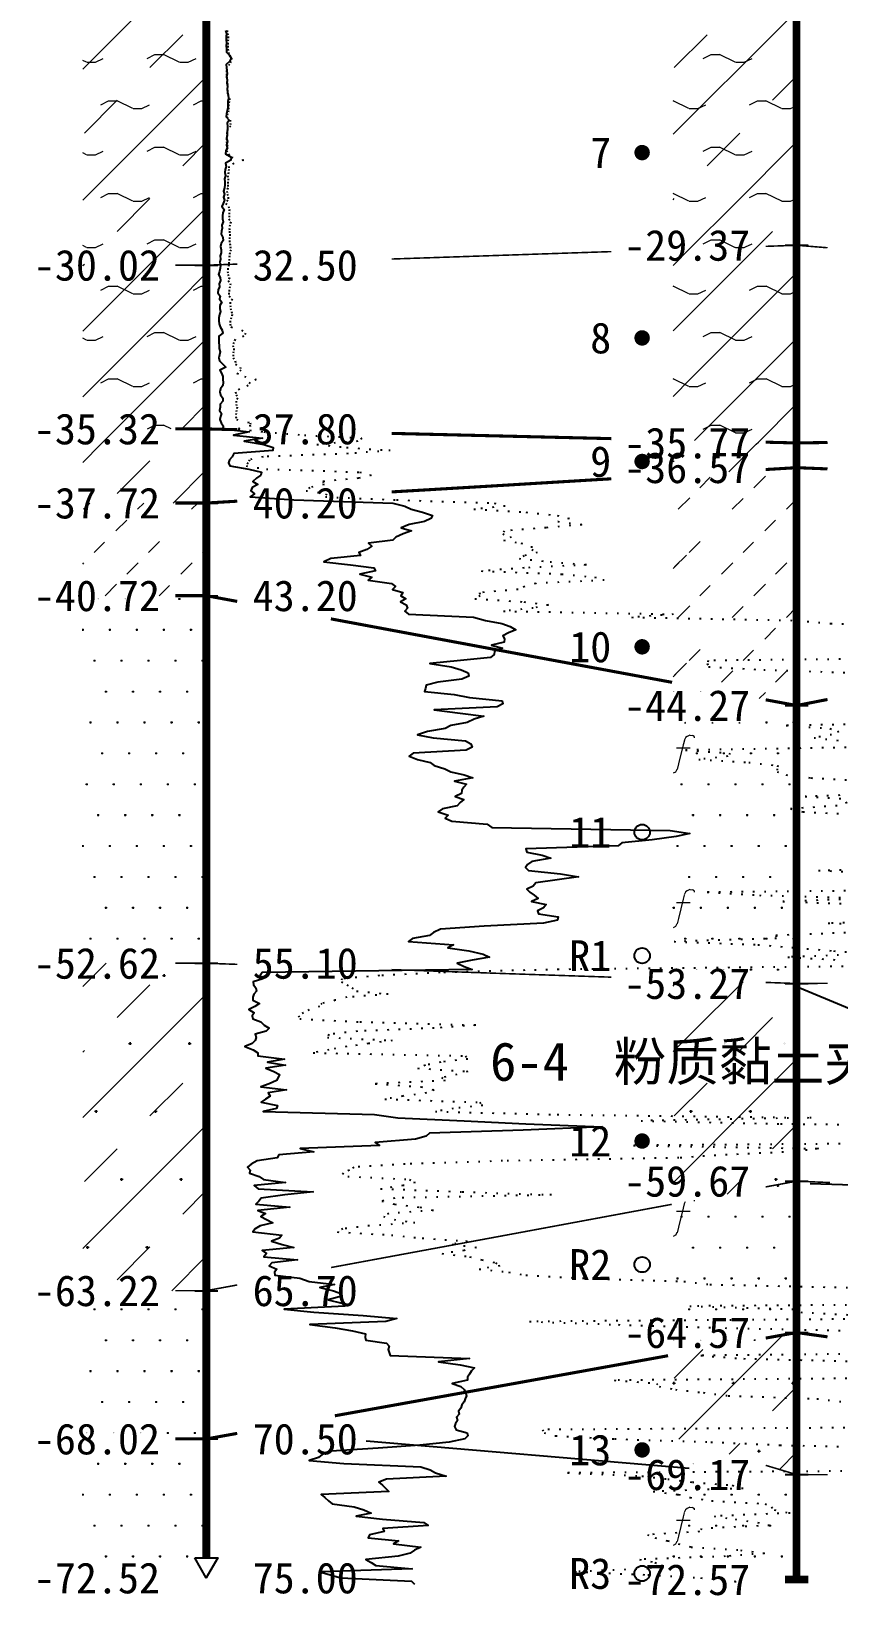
# Model space of a CAD drawing. Extents: x -37 to 3540, y -1485 to 297.
# Drawn here: x 659.1 to 711.3, y -232 to -130.3 of the extents above; entities that cross this region are included whole.
import ezdxf
from ezdxf.enums import TextEntityAlignment as Align

# ---------------------------------------------------------------- set-up
doc = ezdxf.new("R2010")
doc.units = 0
doc.linetypes.add('DOT', pattern=[6.35, 0, -6.35])
doc.layers.get('0').update_dxf_attribs({"linetype": 'CONTINUOUS'})
for name, color, linetype in [('CURVE', 200, 'CONTINUOUS'), ('HOLE', 41, 'CONTINUOUS'), ('SAMPLE', 1, 'CONTINUOUS'), ('STRATUM', 241, 'CONTINUOUS')]:
    doc.layers.add(name, color=color, linetype=linetype)
doc.layers.add('HATCH', color=7, linetype='CONTINUOUS', lineweight=13)
doc.styles.add('ST', font='')
doc.styles.get('ST').set_extended_font_data('SimSun')
pattern_1 = [(45, (761.2035, -297), (-4.24264, 4.24264), [10, 0]), (45, (762.2645, -300.182), (-2.12132, 6.36396), [3, -3]), (26.565, (762.2776, -297.2536), (5.999823, 5.999812), [0.567, -12.849]), (0, (761.7106, -297.2536), (0, 6), [0.567, -5.433]), (26.565, (759.6222, -297), (5.999823, 5.999812), [0.567, -12.849]), (0, (760.1293, -296.7464), (0, 6), [0.567, -5.433]), (153.435, (761.7106, -297.2536), (-5.999818, -5e-06), [1.134, -12.2826]), (26.565, (765.2776, -294.2536), (5.999823, 5.999812), [0.567, -12.849]), (0, (764.7106, -294.2536), (0, 6), [0.567, -5.433]), (26.565, (762.6222, -294), (5.999823, 5.999812), [0.567, -12.849]), (0, (763.1293, -293.7464), (0, 6), [0.567, -5.433]), (153.435, (764.7106, -294.2536), (-5.999818, -5e-06), [1.134, -12.2826])]
pattern_2 = [(45, (761.2035, -297), (-2.12132, 2.12132), [10, 0]), (26.565, (762.2776, -297.2536), (5.999823, 5.999812), [0.567, -12.849]), (0, (761.7106, -297.2536), (0, 6), [0.567, -5.433]), (26.565, (759.6222, -297), (5.999823, 5.999812), [0.567, -12.849]), (0, (760.1293, -296.7464), (0, 6), [0.567, -5.433]), (153.435, (761.7106, -297.2536), (-5.999818, -5e-06), [1.134, -12.2826]), (26.565, (765.2776, -294.2536), (5.999823, 5.999812), [0.567, -12.849]), (0, (764.7106, -294.2536), (0, 6), [0.567, -5.433]), (26.565, (762.6222, -294), (5.999823, 5.999812), [0.567, -12.849]), (0, (763.1293, -293.7464), (0, 6), [0.567, -5.433]), (153.435, (764.7106, -294.2536), (-5.999818, -5e-06), [1.134, -12.2826])]
pattern_3 = [(45, (761.2035, -297), (-4.24264, 4.24264), [10, 0]), (45, (762.2645, -300.182), (-2.12132, 6.36396), [3, -3])]
pattern_4 = [(45, (761.2035, -297), (-6e-07, 6.99998), [0.9473, -8.9522]), (45, (762.6035, -295.6), (-6e-07, 6.99998), [0.9869, -8.9126]), (45, (764.0035, -294.2), (-6e-07, 6.99998), [1.06018, -8.8393]), (45, (765.4035, -292.8), (-6e-07, 6.99998), [0.94918, -8.95032]), (45, (766.8035, -291.4), (-6e-07, 6.99998), [1.0365, -8.863]), (45, (764.7035, -297), (-6e-07, 6.99998), [1.01335, -8.88615]), (45, (766.1035, -295.6), (-6e-07, 6.99998), [1.07896, -12.12037]), (45, (767.5035, -294.2), (-6e-07, 6.99998), [0.99882, -8.90067]), (45, (761.9035, -292.8), (-4e-07, 6.99998), [1.05533, -8.84416]), (45, (763.3035, -291.4), (-4e-07, 6.99998), [1.0365, -8.863])]
pattern_5 = [(82.875, (760.3688, -298.206), (0.000369, 10.000176), [0.0893, -80.5337]), (143.13, (760.4699, -298.2818), (-29.999964, 20.000054), [0.12627, -49.87373]), (172.875, (760.647, -298.304), (-70.000246, 9.99966), [0.17857, -80.44443]), (206.565, (760.8255, -298.2147), (-9.9997, -9.99969), [0.19954, -22.16046]), (243.435, (760.9148, -298.0363), (9e-06, -9.9997), [0.19954, -22.16146]), (255.964, (761.004, -297.679), (-0.0002, -9.9995), [0.36813, -40.86287]), (255.964, (761.314, -296.439), (-0.0002, -9.9995), [1.2784, -39.9526]), (255.964, (761.3826, -296.165), (-0.0002, -9.9995), [0.28235, -40.94865]), (216.87, (761.5728, -295.9108), (-9.999982, -10.000018), [0.12627, -49.87373]), (243.435, (761.472, -295.9865), (9e-06, -9.9997), [0.19954, -22.16146]), (206.565, (761.7513, -295.8215), (-9.9997, -9.99969), [0.19954, -22.16046]), (172.875, (761.9285, -295.8437), (-70.000246, 9.99966), [0.17857, -80.44443]), (143.13, (762.0295, -295.9194), (-29.999964, 20.000054), [0.12627, -49.87373]), (82.875, (762.0184, -296.008), (0.000369, 10.000176), [0.0893, -80.5337]), (0, (760.874, -296.66), (0, 10), [0.89286, -9.10714]), (0, (761.2285, -297), (1, 2), [0, -1.75]), (0, (761.2035, -296.975), (1, 2), [0, -1.75]), (0, (761.2035, -297), (1, 2), [0, -1.75]), (0, (761.1785, -297), (1, 2), [0, -1.75]), (0, (761.2035, -297.025), (1, 2), [0, -1.75])]
pattern_6 = [(82.875, (759.3673, -299.6533), (0.00081, 22.00039), [0.1964, -177.1742]), (143.13, (759.5896, -299.82), (-65.99992, 44.00012), [0.2778, -109.7222]), (172.875, (759.9794, -299.8687), (-154.00054, 21.999253), [0.3929, -176.9777]), (206.565, (760.372, -299.672), (-21.99935, -21.9993), [0.439, -48.753]), (243.435, (760.568, -299.28), (2e-05, -21.9993), [0.439, -48.7552]), (255.964, (760.765, -298.494), (-0.00044, -21.9989), [0.8099, -89.8983]), (255.964, (761.447, -295.7656), (-0.00044, -21.9989), [2.8124, -87.8958]), (255.964, (761.5975, -295.163), (-0.00044, -21.9989), [0.6212, -90.087]), (216.87, (762.016, -294.6037), (-21.99996, -22.00004), [0.2778, -109.7222]), (243.435, (761.794, -294.77), (2e-05, -21.9993), [0.439, -48.7552]), (206.565, (762.409, -294.407), (-21.99935, -21.9993), [0.439, -48.753]), (172.875, (762.7985, -294.456), (-154.00054, 21.999253), [0.3929, -176.9777]), (143.13, (763.0207, -294.6228), (-65.99992, 44.00012), [0.2778, -109.7222]), (82.875, (762.9964, -294.8177), (0.00081, 22.00039), [0.1964, -177.1742]), (0, (760.478, -296.252), (0, 22), [1.9643, -20.0357]), (0, (761.2585, -297), (2.2, 4.4), [0, -3.85]), (0, (761.2035, -296.945), (2.2, 4.4), [0, -3.85]), (0, (761.2035, -297), (2.2, 4.4), [0, -3.85]), (0, (761.1485, -297), (2.2, 4.4), [0, -3.85]), (0, (761.2035, -297.055), (2.2, 4.4), [0, -3.85])]

# ---------------------------------------------------------------- blocks, each defined once
blk = doc.blocks.new('SampleSoilUndisturbed')
at = {"const_width": 0.5}
blk.add_lwpolyline([(-0.25, 0, 1), (0.25, 0, 1)], format="xyb", close=True, dxfattribs=at)
blk = doc.blocks.new('SampleSoilDisturbed')
blk.add_circle((0, 0), 0.5)

msp = doc.modelspace()

# ---------------------------------------------------------------- hatches: boundary and pattern name
at = {"layer": 'HATCH'}
h = msp.add_hatch(dxfattribs=at)
h.set_pattern_fill('YNFNT', color=251, style=0)
h.set_pattern_definition(pattern_1)
h.paths.add_polyline_path([(708.67, -119.9), (700.67, -121.3), (700.67, -144.37), (708.67, -144.1)])
h.paths.add_polyline_path([(696.6, -145.59), (706.16, -145.59), (706.16, -142.66), (696.6, -142.66)], flags=9)
h.paths.add_polyline_path([(696.6, -121.39), (706.16, -121.39), (706.16, -118.47), (696.6, -118.47)], flags=9)
h = msp.add_hatch(dxfattribs=at)
h.set_pattern_fill('YNFNT', color=251, style=0)
h.set_pattern_definition(pattern_1)
h.paths.add_polyline_path([(670.46, -126.59), (662.46, -126.59), (662.46, -145.39), (670.46, -145.39)])
h.paths.add_polyline_path([(658.39, -146.88), (667.95, -146.88), (667.95, -143.95), (658.39, -143.95)], flags=9)
h.paths.add_polyline_path([(658.39, -128.08), (667.95, -128.08), (667.95, -125.15), (658.39, -125.15)], flags=9)
h = msp.add_hatch(dxfattribs=at)
h.set_pattern_fill('YNNT', color=251, style=0)
h.set_pattern_definition(pattern_2)
h.paths.add_polyline_path([(708.67, -144.1), (700.67, -144.37), (700.67, -156.71), (708.67, -156.9)])
h.paths.add_polyline_path([(696.6, -158.39), (706.16, -158.39), (706.16, -155.46), (696.6, -155.46)], flags=9)
h.paths.add_polyline_path([(696.6, -145.59), (706.16, -145.59), (706.16, -142.66), (696.6, -142.66)], flags=9)
h = msp.add_hatch(dxfattribs=at)
h.set_pattern_fill('YNNT', color=251, style=0)
h.set_pattern_definition(pattern_2)
h.paths.add_polyline_path([(670.46, -145.39), (662.46, -145.39), (662.46, -155.99), (670.46, -155.99)])
h.paths.add_polyline_path([(658.39, -157.48), (667.95, -157.48), (667.95, -154.55), (658.39, -154.55)], flags=9)
h.paths.add_polyline_path([(658.39, -146.88), (667.95, -146.88), (667.95, -143.95), (658.39, -143.95)], flags=9)
h = msp.add_hatch(dxfattribs=at)
h.set_pattern_fill('FZNT', color=32, style=0)
h.set_pattern_definition(pattern_3)
h.paths.add_polyline_path([(670.46, -155.99), (662.46, -155.99), (662.46, -160.79), (670.46, -160.79)])
h.paths.add_polyline_path([(658.39, -162.28), (667.95, -162.28), (667.95, -159.35), (658.39, -159.35)], flags=9)
h.paths.add_polyline_path([(658.39, -157.48), (667.95, -157.48), (667.95, -154.55), (658.39, -154.55)], flags=9)
h = msp.add_hatch(dxfattribs=at)
h.set_pattern_fill('FZNT', color=32, style=0)
h.set_pattern_definition(pattern_3)
h.paths.add_polyline_path([(708.67, -156.9), (700.67, -156.71), (700.67, -158.98), (708.67, -158.5)])
h.paths.add_polyline_path([(696.6, -159.99), (706.16, -159.99), (706.16, -157.06), (696.6, -157.06)], flags=9)
h.paths.add_polyline_path([(696.6, -158.39), (706.16, -158.39), (706.16, -155.46), (696.6, -155.46)], flags=9)
h = msp.add_hatch(dxfattribs=at)
h.set_pattern_fill('NZFT', color=52, style=0)
h.set_pattern_definition(pattern_4)
h.paths.add_polyline_path([(708.67, -158.5), (700.67, -158.98), (700.67, -172.41), (708.67, -173.9)])
h.paths.add_polyline_path([(696.61, -175.39), (706.15, -175.39), (706.15, -172.49), (696.61, -172.49)], flags=9)
h.paths.add_polyline_path([(696.6, -159.99), (706.16, -159.99), (706.16, -157.06), (696.6, -157.06)], flags=9)
h = msp.add_hatch(dxfattribs=at)
h.set_pattern_fill('NZFT', color=52, style=0)
h.set_pattern_definition(pattern_4)
h.paths.add_polyline_path([(670.46, -160.79), (662.46, -160.79), (662.46, -166.79), (670.46, -166.79)])
h.paths.add_polyline_path([(658.39, -168.28), (667.95, -168.28), (667.95, -165.35), (658.39, -165.35)], flags=9)
h.paths.add_polyline_path([(658.39, -162.28), (667.95, -162.28), (667.95, -159.35), (658.39, -159.35)], flags=9)
h = msp.add_hatch(dxfattribs=at)
h.set_pattern_fill('FS', color=142, style=0)
h.set_pattern_definition(pattern_5)
h.paths.add_polyline_path([(670.46, -166.79), (662.46, -166.79), (662.46, -190.59), (670.46, -190.59)])
h.paths.add_polyline_path([(658.39, -192.08), (667.95, -192.08), (667.95, -189.15), (658.39, -189.15)], flags=9)
h.paths.add_polyline_path([(658.39, -168.28), (667.95, -168.28), (667.95, -165.35), (658.39, -165.35)], flags=9)
h = msp.add_hatch(dxfattribs=at)
h.set_pattern_fill('FS', color=142, style=0)
h.set_pattern_definition(pattern_5)
h.paths.add_polyline_path([(708.67, -173.9), (700.67, -172.41), (700.67, -191.63), (708.67, -191.9)])
h.paths.add_polyline_path([(696.6, -193.39), (706.16, -193.39), (706.16, -190.46), (696.6, -190.46)], flags=9)
h.paths.add_polyline_path([(696.61, -175.39), (706.15, -175.39), (706.15, -172.49), (696.61, -172.49)], flags=9)
h = msp.add_hatch(dxfattribs=at)
h.set_pattern_fill('FZNT', color=32, style=0)
h.set_pattern_definition(pattern_3)
h.paths.add_polyline_path([(670.46, -190.59), (662.46, -190.59), (662.46, -211.79), (670.46, -211.79)])
h.paths.add_polyline_path([(658.39, -213.28), (667.95, -213.28), (667.95, -210.35), (658.39, -210.35)], flags=9)
h.paths.add_polyline_path([(658.39, -192.08), (667.95, -192.08), (667.95, -189.15), (658.39, -189.15)], flags=9)
h = msp.add_hatch(dxfattribs=at)
h.set_pattern_fill('FS', color=32, scale=2.2, style=0)
h.set_pattern_definition(pattern_6)
h.paths.add_polyline_path([(670.46, -190.59), (662.46, -190.59), (662.46, -211.79), (670.46, -211.79)])
h.paths.add_polyline_path([(658.39, -213.28), (667.95, -213.28), (667.95, -210.35), (658.39, -210.35)], flags=9)
h.paths.add_polyline_path([(658.39, -192.08), (667.95, -192.08), (667.95, -189.15), (658.39, -189.15)], flags=9)
h = msp.add_hatch(dxfattribs=at)
h.set_pattern_fill('FZNT', color=32, style=0)
h.set_pattern_definition(pattern_3)
h.paths.add_polyline_path([(708.67, -191.9), (700.67, -191.63), (700.67, -206.19), (708.67, -204.7)])
h.paths.add_polyline_path([(696.6, -206.19), (706.16, -206.19), (706.16, -203.26), (696.6, -203.26)], flags=9)
h.paths.add_polyline_path([(696.6, -193.39), (706.16, -193.39), (706.16, -190.46), (696.6, -190.46)], flags=9)
h = msp.add_hatch(dxfattribs=at)
h.set_pattern_fill('FS', color=32, scale=2.2, style=0)
h.set_pattern_definition(pattern_6)
h.paths.add_polyline_path([(708.67, -191.9), (700.67, -191.63), (700.67, -206.19), (708.67, -204.7)])
h.paths.add_polyline_path([(696.6, -206.19), (706.16, -206.19), (706.16, -203.26), (696.6, -203.26)], flags=9)
h.paths.add_polyline_path([(696.6, -193.39), (706.16, -193.39), (706.16, -190.46), (696.6, -190.46)], flags=9)
h = msp.add_hatch(dxfattribs=at)
h.set_pattern_fill('FS', color=142, style=0)
h.set_pattern_definition(pattern_5)
h.paths.add_polyline_path([(708.67, -204.7), (700.67, -206.19), (700.67, -215.94), (708.67, -214.5)])
h.paths.add_polyline_path([(696.6, -215.99), (706.16, -215.99), (706.16, -213.06), (696.6, -213.06)], flags=9)
h.paths.add_polyline_path([(696.6, -206.19), (706.16, -206.19), (706.16, -203.26), (696.6, -203.26)], flags=9)
h = msp.add_hatch(dxfattribs=at)
h.set_pattern_fill('FS', color=142, style=0)
h.set_pattern_definition(pattern_5)
h.paths.add_polyline_path([(670.46, -211.79), (662.46, -211.79), (662.46, -221.39), (670.46, -221.39)])
h.paths.add_polyline_path([(658.39, -222.88), (667.95, -222.88), (667.95, -219.95), (658.39, -219.95)], flags=9)
h.paths.add_polyline_path([(658.39, -213.28), (667.95, -213.28), (667.95, -210.35), (658.39, -210.35)], flags=9)
h = msp.add_hatch(dxfattribs=at)
h.set_pattern_fill('FZNT', color=32, style=0)
h.set_pattern_definition(pattern_3)
h.paths.add_polyline_path([(708.67, -214.5), (700.67, -215.94), (700.67, -221.29), (708.67, -223.7)])
h.paths.add_polyline_path([(696.6, -225.19), (706.16, -225.19), (706.16, -222.26), (696.6, -222.26)], flags=9)
h.paths.add_polyline_path([(696.6, -215.99), (706.16, -215.99), (706.16, -213.06), (696.6, -213.06)], flags=9)
h = msp.add_hatch(dxfattribs=at)
h.set_pattern_fill('FS', color=32, scale=2.2, style=0)
h.set_pattern_definition(pattern_6)
h.paths.add_polyline_path([(708.67, -214.5), (700.67, -215.94), (700.67, -221.29), (708.67, -223.7)])
h.paths.add_polyline_path([(696.6, -225.19), (706.16, -225.19), (706.16, -222.26), (696.6, -222.26)], flags=9)
h.paths.add_polyline_path([(696.6, -215.99), (706.16, -215.99), (706.16, -213.06), (696.6, -213.06)], flags=9)
h = msp.add_hatch(dxfattribs=at)
h.set_pattern_fill('FS', color=142, style=0)
h.set_pattern_definition(pattern_5)
h.paths.add_polyline_path([(670.46, -221.39), (662.46, -221.39), (662.46, -230.39), (670.46, -230.39), (669.71, -229.09), (670.46, -229.09)])
h.paths.add_polyline_path([(658.39, -231.88), (667.94, -231.88), (667.94, -228.98), (658.39, -228.98)], flags=9)
h.paths.add_polyline_path([(658.39, -222.88), (667.95, -222.88), (667.95, -219.95), (658.39, -219.95)], flags=9)
h = msp.add_hatch(dxfattribs=at)
h.set_pattern_fill('FS', color=142, style=0)
h.set_pattern_definition(pattern_5)
h.paths.add_polyline_path([(708.67, -223.7), (700.67, -221.29), (700.67, -230.5), (708.67, -230.5)])
h.paths.add_polyline_path([(696.61, -231.99), (706.15, -231.99), (706.15, -229.09), (696.61, -229.09)], flags=9)
h.paths.add_polyline_path([(696.6, -225.19), (706.16, -225.19), (706.16, -222.26), (696.6, -222.26)], flags=9)

# ---------------------------------------------------------------- linework, layer by layer
at = {"layer": 'CURVE', "color": 30, "linetype": 'Continuous'}
msp.add_lwpolyline([(671.71, -130.19), (671.76, -130.39), (671.74, -130.59), (671.74, -130.79), (671.76, -130.99), (671.74, -131.19), (671.77, -131.39), (671.77, -131.59), (671.95, -131.79), (672.06, -131.99), (671.95, -132.19), (671.75, -132.39), (671.77, -132.59), (671.78, -132.79), (671.81, -132.99), (671.77, -133.19), (671.8, -133.39), (671.79, -133.59), (671.83, -133.79), (671.82, -133.99), (671.84, -134.19), (671.87, -134.39), (671.89, -134.59), (671.86, -134.79), (671.86, -134.99), (671.85, -135.19), (671.81, -135.39), (671.77, -135.59), (671.74, -135.79), (671.93, -135.99), (671.81, -136.19), (671.84, -136.39), (671.83, -136.59), (671.82, -136.79), (671.81, -136.99), (671.77, -137.19), (671.84, -137.39), (671.76, -137.59), (671.81, -137.79), (671.73, -137.99), (671.71, -138.19), (672.06, -138.39), (672.04, -138.59), (671.71, -138.79), (671.74, -138.99), (671.68, -139.19), (671.66, -139.39), (671.7, -139.59), (671.63, -139.79), (671.65, -139.99), (671.66, -140.19), (671.63, -140.39), (671.58, -140.59), (671.64, -140.79), (671.57, -140.99), (671.63, -141.19), (671.56, -141.39), (671.47, -141.59), (671.61, -141.79), (671.52, -141.99), (671.5, -142.19), (671.5, -142.39), (671.55, -142.59), (671.47, -142.79), (671.49, -142.99), (671.45, -143.19), (671.43, -143.39), (671.52, -143.59), (671.56, -143.79), (671.42, -143.99), (671.37, -144.19), (671.43, -144.39), (671.42, -144.59), (671.35, -144.79), (671.38, -144.99), (671.33, -145.19), (671.38, -145.39), (671.36, -145.59), (671.31, -145.79), (671.25, -145.99), (671.36, -146.19), (671.38, -146.39), (671.3, -146.59), (671.32, -146.79), (671.23, -146.99), (671.2, -147.19), (671.35, -147.39), (671.31, -147.59), (671.47, -147.79), (671.33, -147.99), (671.33, -148.19), (671.38, -148.39), (671.31, -148.59), (671.27, -148.79), (671.26, -148.99), (671.29, -149.19), (671.35, -149.39), (671.48, -149.59), (671.52, -149.79), (671.28, -149.99), (671.27, -150.19), (671.26, -150.39), (671.3, -150.59), (671.29, -150.79), (671.35, -150.99), (671.31, -151.19), (671.27, -151.39), (671.32, -151.59), (671.52, -151.79), (671.73, -151.99), (671.33, -152.19), (671.45, -152.39), (671.52, -152.59), (671.52, -152.79), (671.55, -152.99), (671.52, -153.19), (671.37, -153.39), (671.33, -153.59), (671.38, -153.79), (671.52, -153.99), (671.53, -154.19), (671.35, -154.39), (671.35, -154.59), (671.31, -154.79), (671.44, -154.99), (671.38, -155.19), (671.33, -155.39), (671.42, -155.59), (671.54, -155.79), (671.52, -155.99), (673.23, -156.19), (672.22, -156.39), (674.1, -156.59), (672.9, -156.79), (674.19, -156.99), (674.78, -157.19), (674.77, -157.39), (672.25, -157.59), (672.14, -157.79), (671.95, -157.99), (671.9, -158.19), (671.98, -158.39), (673.21, -158.59), (674.04, -158.79), (673.98, -158.99), (673.7, -159.19), (673.46, -159.39), (673.8, -159.59), (673.43, -159.79), (673.34, -159.99), (673.57, -160.19), (673.3, -160.39), (676.13, -160.59), (682.53, -160.79), (683.3, -160.99), (683.72, -161.19), (684.46, -161.39), (685.1, -161.59), (685, -161.79), (684.58, -161.99), (683.58, -162.19), (683.08, -162.39), (683.74, -162.59), (683.2, -162.79), (682.73, -162.99), (682.54, -163.19), (680.95, -163.39), (681.18, -163.59), (680.84, -163.79), (680.33, -163.99), (680.45, -164.19), (678.51, -164.39), (678.07, -164.59), (679.79, -164.79), (681.31, -164.99), (681.41, -165.19), (680.39, -165.39), (681.18, -165.59), (680.94, -165.79), (682.44, -165.99), (682.7, -166.19), (682.51, -166.39), (683.19, -166.59), (683.06, -166.79), (683.38, -166.99), (683.02, -167.19), (683.39, -167.39), (683.48, -167.59), (683.32, -167.79), (683.54, -167.99), (687.75, -168.19), (688.53, -168.39), (689.59, -168.59), (690.13, -168.79), (690.5, -168.99), (690.03, -169.19), (689.66, -169.39), (689.76, -169.59), (689.74, -169.79), (688.92, -169.99), (689.64, -170.19), (689.12, -170.39), (689.09, -170.59), (688.86, -170.79), (686.92, -170.99), (684.92, -171.19), (686.31, -171.39), (686.95, -171.59), (687.41, -171.79), (687.46, -171.99), (687, -172.19), (685.45, -172.39), (684.69, -172.59), (684.64, -172.79), (684.59, -172.99), (686.51, -173.19), (687.49, -173.39), (689.61, -173.59), (689.65, -173.79), (689.29, -173.99), (685.21, -174.19), (686.89, -174.39), (688.42, -174.59), (687.8, -174.79), (687.35, -174.99), (686.28, -175.19), (685.91, -175.39), (684.77, -175.59), (684.13, -175.79), (685.14, -175.99), (687.24, -176.19), (687.59, -176.39), (687.66, -176.59), (687.28, -176.79), (683.86, -176.99), (683.58, -177.19), (684.12, -177.39), (684.94, -177.59), (685.21, -177.79), (685.9, -177.99), (686.28, -178.19), (687.15, -178.39), (687.72, -178.59), (686.53, -178.79), (687.31, -178.99), (687.12, -179.19), (687.01, -179.39), (686.97, -179.59), (686.56, -179.79), (687.13, -179.99), (686.89, -180.19), (686.69, -180.39), (685.75, -180.59), (685.47, -180.79), (686.12, -180.99), (685.92, -181.19), (686.35, -181.39), (688.65, -181.59), (688.95, -181.79), (700.48, -181.99), (701.75, -182.19), (700.88, -182.39), (699.33, -182.59), (697.36, -182.79), (697.12, -182.99), (691.14, -183.19), (691.21, -183.39), (692.21, -183.59), (692.75, -183.79), (691.54, -183.99), (691.26, -184.19), (691.11, -184.39), (691.31, -184.59), (693.39, -184.79), (694.55, -184.99), (693.16, -185.19), (691.79, -185.39), (691.61, -185.59), (691.21, -185.79), (691.41, -185.99), (691.68, -186.19), (691.93, -186.39), (691.51, -186.59), (692.46, -186.79), (692.28, -186.99), (691.9, -187.19), (691.96, -187.39), (693.24, -187.59), (693.2, -187.79), (692.29, -187.99), (688.44, -188.19), (685.61, -188.39), (685.17, -188.59), (684.9, -188.79), (683.8, -188.99), (683.55, -189.19), (686.46, -189.39), (686.09, -189.59), (687.46, -189.79), (688.38, -189.99), (688.78, -190.19), (687.66, -190.39), (686.69, -190.59), (687.15, -190.79), (687.67, -190.99), (674.08, -191.19), (673.94, -191.39), (674.12, -191.59), (673.49, -191.79), (673.51, -191.99), (673.67, -192.19), (673.7, -192.39), (673.53, -192.59), (673.46, -192.79), (673.47, -192.99), (673.9, -193.19), (673.6, -193.39), (673.22, -193.59), (673.55, -193.79), (673.43, -193.99), (673.47, -194.19), (673.99, -194.39), (674.21, -194.59), (674.52, -194.79), (674.33, -194.99), (673.62, -195.19), (673.69, -195.39), (673.62, -195.59), (673.42, -195.79), (672.95, -195.99), (673.5, -196.19), (673.79, -196.39), (673.79, -196.59), (675.53, -196.79), (674.41, -196.99), (675.59, -197.19), (674.32, -197.39), (674.83, -197.59), (675.2, -197.79), (675.11, -197.99), (675.01, -198.19), (674.52, -198.39), (673.99, -198.59), (675.66, -198.79), (674.47, -198.99), (674.6, -199.19), (674.28, -199.39), (674.02, -199.59), (675.07, -199.79), (675.01, -199.99), (674.15, -200.19), (681.34, -200.39), (682.86, -200.59), (687.16, -200.79), (691.15, -200.99), (696.09, -201.19), (690.96, -201.39), (684.9, -201.59), (684.68, -201.79), (684.01, -201.99), (681.38, -202.19), (681.67, -202.39), (676.54, -202.59), (677.41, -202.79), (675.15, -202.99), (675.05, -203.19), (673.75, -203.39), (673.36, -203.59), (673.13, -203.79), (673.29, -203.99), (673.25, -204.19), (673.88, -204.39), (674.17, -204.59), (675.58, -204.79), (673.56, -204.99), (673.82, -205.19), (677.38, -205.39), (675.54, -205.59), (674.01, -205.79), (673.85, -205.99), (673.66, -206.19), (675.87, -206.39), (673.8, -206.59), (674.28, -206.79), (673.99, -206.99), (674.36, -207.19), (674.76, -207.39), (673.94, -207.59), (673.62, -207.79), (673.47, -207.99), (675.34, -208.19), (675.19, -208.39), (674.68, -208.59), (675.37, -208.79), (676.12, -208.99), (674.08, -209.19), (674.35, -209.39), (674.18, -209.59), (676.36, -209.79), (674.69, -209.99), (674.52, -210.19), (675.02, -210.39), (674.87, -210.59), (674.9, -210.79), (676.51, -210.99), (677.12, -211.19), (678.76, -211.39), (677.8, -211.59), (678.69, -211.79), (679.24, -211.99), (679.05, -212.19), (678.34, -212.39), (679.23, -212.59), (679.42, -212.79), (675.49, -212.99), (677.42, -213.19), (680.61, -213.39), (682.8, -213.59), (682.07, -213.79), (677.15, -213.99), (678.8, -214.19), (679.92, -214.39), (680.77, -214.59), (680.74, -214.79), (680.78, -214.99), (682.12, -215.19), (682.29, -215.39), (682.24, -215.59), (682.29, -215.79), (682.35, -215.99), (687.49, -216.19), (685.49, -216.39), (686.89, -216.59), (687.81, -216.79), (687.62, -216.99), (687.5, -217.19), (687.37, -217.39), (687.37, -217.59), (686.37, -217.79), (686.94, -217.99), (687.15, -218.19), (687.24, -218.39), (687.31, -218.59), (687.21, -218.79), (687.15, -218.99), (687.01, -219.19), (686.93, -219.39), (686.79, -219.59), (686.83, -219.79), (686.66, -219.99), (686.72, -220.19), (686.59, -220.39), (686.52, -220.59), (686.63, -220.79), (687.34, -220.99), (687.39, -221.19), (687.2, -221.39), (686.19, -221.59), (684.29, -221.79), (681.58, -221.99), (678.54, -222.19), (677.96, -222.39), (677.73, -222.59), (677.11, -222.79), (679.36, -222.99), (684.35, -223.19), (684.96, -223.39), (685.29, -223.59), (685.98, -223.79), (682.13, -223.99), (681.63, -224.19), (681.86, -224.39), (682.08, -224.59), (682.27, -224.79), (677.89, -224.99), (678.14, -225.19), (678.36, -225.39), (678.61, -225.59), (680.03, -225.79), (680.66, -225.99), (681.12, -226.19), (680.16, -226.39), (681.86, -226.59), (684.54, -226.79), (684.81, -226.99), (681.89, -227.19), (681.98, -227.39), (681.02, -227.59), (680.94, -227.79), (682.91, -227.99), (682.57, -228.19), (684.35, -228.39), (683.94, -228.59), (683.66, -228.79), (682.88, -228.99), (680.79, -229.19), (681.14, -229.39), (681.43, -229.59), (683.79, -229.79), (677.81, -229.99), (678.48, -230.19), (679.16, -230.39), (683.75, -230.59), (683.94, -230.79)], dxfattribs=at)
at = {"layer": 'CURVE', "color": 100, "linetype": 'DOT', "ltscale": 0.1}
for points in [[(671.81, -130.19), (671.82, -130.39), (671.88, -130.59), (671.87, -130.79), (671.85, -130.99), (671.85, -131.19), (671.85, -131.39), (671.89, -131.59), (671.94, -131.79), (672.08, -131.99), (672.05, -132.19), (671.97, -132.39), (671.77, -132.59), (671.76, -132.79), (671.76, -132.99), (671.78, -133.19), (671.8, -133.39), (671.82, -133.59), (671.83, -133.79), (671.82, -133.99), (671.83, -134.19), (671.85, -134.39), (671.97, -134.59), (671.93, -134.79), (671.9, -134.99), (671.9, -135.19), (671.89, -135.39), (671.84, -135.59), (671.78, -135.79), (672, -135.99), (672.01, -136.19), (672.02, -136.39), (671.83, -136.59), (671.78, -136.79), (671.78, -136.99), (671.78, -137.19), (671.77, -137.39), (671.82, -137.59), (671.83, -137.79), (671.76, -137.99), (671.9, -138.19), (672.07, -138.39), (672.86, -138.59), (672.23, -138.79), (671.92, -138.99), (671.92, -139.19), (671.89, -139.39), (671.84, -139.59), (671.88, -139.79), (671.85, -139.99), (671.86, -140.19), (671.85, -140.39), (671.78, -140.59), (671.82, -140.79), (671.88, -140.99), (671.85, -141.19), (671.71, -141.39), (671.89, -141.59), (671.95, -141.79), (671.93, -141.99), (671.94, -142.19), (671.92, -142.39), (672.04, -142.59), (671.98, -142.79), (671.94, -142.99), (671.96, -143.19), (671.98, -143.39), (671.97, -143.59), (671.95, -143.79), (671.98, -143.99), (672.01, -144.19), (672.04, -144.39), (671.98, -144.59), (671.95, -144.79), (671.94, -144.99), (671.92, -145.19), (671.92, -145.39), (671.85, -145.59), (671.84, -145.79), (671.86, -145.99), (671.95, -146.19), (671.88, -146.39), (672.03, -146.59), (671.99, -146.79), (671.94, -146.99), (671.92, -147.19), (671.92, -147.39), (672.15, -147.59), (672, -147.79), (672.01, -147.99), (672.02, -148.19), (672.08, -148.39), (672.14, -148.59), (672.07, -148.79), (672.01, -148.99), (672, -149.19), (672.05, -149.39), (672.74, -149.59), (673, -149.79), (672.89, -149.99), (672.32, -150.19), (672.23, -150.39), (672.17, -150.59), (672.25, -150.79), (672.21, -150.99), (672.2, -151.19), (672.19, -151.39), (672.33, -151.59), (672.35, -151.79), (672.64, -151.99), (672.7, -152.19), (672.44, -152.39), (672.93, -152.59), (673.69, -152.79), (673.29, -152.99), (673.17, -153.19), (672.6, -153.39), (672.34, -153.59), (672.39, -153.79), (672.49, -153.99), (672.39, -154.19), (672.39, -154.39), (672.46, -154.59), (672.41, -154.79), (672.39, -154.99), (672.37, -155.19), (672.41, -155.39), (673.3, -155.59), (673.34, -155.79), (672.53, -155.99), (674.18, -156.19), (676.81, -156.39), (680.52, -156.59), (680.27, -156.79), (677.62, -156.99), (679.54, -157.19), (682.37, -157.39), (679.64, -157.59), (674.13, -157.79), (673.25, -157.99), (673.16, -158.19), (673.03, -158.39), (674.35, -158.59), (680.38, -158.79), (681.13, -158.99), (680.3, -159.19), (678.01, -159.39), (678.08, -159.59), (677.16, -159.79), (676.92, -159.99), (678.23, -160.19), (678.17, -160.39), (682.77, -160.59), (689.1, -160.79), (689.8, -160.99), (687.78, -161.19), (691.15, -161.39), (693.18, -161.59), (693.94, -161.79), (693.21, -161.99), (694.77, -162.19), (692.45, -162.39), (689.73, -162.59), (689.65, -162.79), (690.2, -162.99), (689.7, -163.19), (690.82, -163.39), (691.5, -163.59), (691.53, -163.79), (691.88, -163.99), (691.03, -164.19), (690.7, -164.39), (692.71, -164.59), (695.08, -164.79), (691.03, -164.99), (688.25, -165.19), (693.47, -165.39), (695.59, -165.59), (696.22, -165.79), (691.78, -165.99), (691.07, -166.19), (690.64, -166.39), (688.14, -166.59), (688.19, -166.79), (687.85, -166.99), (691.02, -167.19), (692.6, -167.39), (691.62, -167.59), (689.7, -167.79), (700.69, -167.99), (697.98, -168.19), (708.62, -168.39), (710.87, -168.59), (718.42, -168.79)], [(723.26, -170.79), (702.94, -170.99), (702.89, -171.19), (702.97, -171.39), (706.54, -171.59), (712.72, -171.79)], [(720.63, -174.99), (707.99, -175.19), (710.83, -175.39), (711.41, -175.59), (710.93, -175.79), (709.8, -175.99), (711.65, -176.19)], [(714.08, -176.59), (701.48, -176.79), (704.35, -176.99), (704.22, -177.19), (702.33, -177.39), (705.57, -177.59), (707.46, -177.79), (707.41, -177.99), (707.41, -178.19), (707.98, -178.39), (709.59, -178.59), (713.34, -178.79)], [(715.14, -179.59), (709.23, -179.79), (712.8, -179.99)], [(711.94, -180.19), (711.29, -180.39), (708.27, -180.59), (709.07, -180.79), (713.38, -180.99)], [(722.57, -184.39), (710.09, -184.59), (715.85, -184.79)], [(724.32, -185.79), (702.88, -185.99), (706.26, -186.19), (713.71, -186.39), (707.78, -186.59), (713.5, -186.79)], [(727.93, -187.79), (710.72, -187.99), (719.67, -188.19)], [(712.57, -188.59), (707.32, -188.79), (707.37, -188.99), (700.74, -189.19), (706.16, -189.39), (708.6, -189.59), (711.06, -189.79), (713.59, -189.99), (708.11, -190.19), (711.72, -190.39)], [(712.41, -190.79), (693.28, -190.99), (685.59, -191.19), (681.66, -191.39), (679.24, -191.59), (679.2, -191.79), (679.55, -191.99), (679.87, -192.19), (680.19, -192.39), (682.23, -192.59), (679.56, -192.79), (678.81, -192.99), (677.94, -193.19), (677.79, -193.39), (677.11, -193.59), (676.76, -193.79), (676.42, -193.99), (676.51, -194.19), (680.4, -194.39), (687.9, -194.59), (685.21, -194.79), (680.24, -194.99), (678.4, -195.19), (678.3, -195.39), (682.5, -195.59), (680.95, -195.79), (679.55, -195.99), (678.4, -196.19), (677.38, -196.39), (687.24, -196.59), (687.38, -196.79), (685.64, -196.99), (684.64, -197.19), (684.13, -197.39), (687.38, -197.59), (686.68, -197.79), (685.69, -197.99), (685.92, -198.19), (681.39, -198.39), (684.35, -198.59), (685.21, -198.79), (684.71, -198.99), (683.18, -199.19), (682.02, -199.39), (688.16, -199.59), (688.36, -199.79), (686.44, -199.99), (685.29, -200.19), (693.18, -200.39), (709.62, -200.59), (698.6, -200.79), (707.63, -200.99), (731.13, -201.19)], [(723.24, -202.19), (698.12, -202.39), (710.08, -202.59), (708.55, -202.79), (704.17, -202.99), (701.05, -203.19), (689.64, -203.39), (683.33, -203.59), (680.01, -203.79), (679.72, -203.99), (679.25, -204.19), (679.61, -204.39), (683.62, -204.59), (683.97, -204.79), (683.19, -204.99), (681.74, -205.19), (687.03, -205.39), (692.8, -205.59), (682.66, -205.79), (681.82, -205.99), (682.65, -206.19), (684.29, -206.39), (685.17, -206.59), (682.27, -206.79), (681.92, -206.99), (682.61, -207.19), (683.96, -207.39), (681.01, -207.59), (679.3, -207.79), (678.93, -207.99), (682.44, -208.19), (684.43, -208.39), (687.34, -208.59), (686.38, -208.79), (687.93, -208.99), (687.14, -209.19), (685.71, -209.39), (687.5, -209.59), (688.29, -209.79), (689.18, -209.99), (689.46, -210.19), (688.12, -210.39), (690.02, -210.59), (691.14, -210.79), (694.98, -210.99), (701.37, -211.19), (703.05, -211.39), (712.25, -211.59)], [(730.28, -212.59), (701.75, -212.79), (708.55, -212.99), (708.94, -213.19), (712.85, -213.39)], [(717.67, -213.59), (691.39, -213.79), (697.12, -213.99), (703.3, -214.19), (712.64, -214.39)], [(722.5, -215.79), (702.47, -215.99), (705.23, -216.19), (713.65, -216.39)], [(724.41, -217.39), (696.87, -217.59), (699.59, -217.79), (699.77, -217.99), (700.82, -218.19), (702.62, -218.39), (704.24, -218.59), (709.98, -218.79), (711.75, -218.99)], [(724.28, -220.59), (692.22, -220.79), (692.32, -220.99), (693.07, -221.19), (696.89, -221.39), (703.12, -221.59), (707.6, -221.79), (716.16, -221.99)], [(725.57, -223.39), (693.83, -223.59), (698.66, -223.79), (700.33, -223.99), (701.92, -224.19), (704.5, -224.39), (705.21, -224.59), (699.39, -224.79), (701.03, -224.99), (701.77, -225.19), (703.16, -225.39), (706.64, -225.59), (707.04, -225.79), (707.22, -225.99), (708.25, -226.19), (703.33, -226.39), (704.69, -226.59), (706.14, -226.79), (706.91, -226.99), (702.52, -227.19), (702.38, -227.39), (699.02, -227.59), (699.5, -227.79), (700.33, -227.99), (701.01, -228.19), (701.84, -228.39), (705.03, -228.59), (706.6, -228.79), (704.05, -228.99), (698.5, -229.19), (699.5, -229.39), (699.99, -229.59), (699.07, -229.79), (694.32, -229.99), (699.03, -230.19), (702.45, -230.39), (704.69, -230.59), (704.69, -230.79)]]:
    msp.add_lwpolyline(points, dxfattribs=at)
at = {"layer": 'HOLE', "linetype": 'Continuous', "const_width": 0.5}
for points in [[(670.46, -80.39), (670.46, -229.09)], [(708.67, -80.5), (708.67, -230.5)], [(707.92, -230.5), (709.42, -230.5)]]:
    msp.add_lwpolyline(points, dxfattribs=at)
at = {"layer": 'HOLE', "linetype": 'Continuous'}
for points in [[(707.92, -144.1), (709.42, -144.1)], [(669.71, -145.39), (671.21, -145.39)], [(669.71, -155.99), (671.21, -155.99)], [(707.92, -156.9), (709.42, -156.9)], [(707.92, -158.5), (709.42, -158.5)], [(669.71, -160.79), (671.21, -160.79)], [(669.71, -166.79), (671.21, -166.79)], [(707.92, -173.9), (709.42, -173.9)], [(669.71, -190.59), (671.21, -190.59)], [(707.92, -191.9), (709.42, -191.9)], [(707.92, -204.7), (709.42, -204.7)], [(669.71, -211.79), (671.21, -211.79)], [(707.92, -214.5), (709.42, -214.5)], [(669.71, -221.39), (671.21, -221.39)], [(707.92, -223.7), (709.42, -223.7)]]:
    msp.add_lwpolyline(points, dxfattribs=at)
msp.add_lwpolyline([(669.71, -229.09), (671.21, -229.09), (670.46, -230.39)], close=True, dxfattribs=at)
at = {"layer": 'STRATUM', "linetype": 'Continuous'}
for points, const_width in [([(682.46, -144.99), (689.56, -144.75), (696.67, -144.51)], 0.1), ([(706.67, -144.17), (708.67, -144.1), (710.67, -144.26)], 0.1), ([(668.46, -145.39), (670.46, -145.39), (672.46, -145.32)], 0.1), ([(668.46, -155.99), (670.46, -155.99), (672.46, -156.04)], 0.2), ([(682.46, -156.28), (689.56, -156.45), (696.67, -156.62)], 0.2), ([(706.67, -156.85), (708.67, -156.9), (710.67, -156.87)], 0.2), ([(706.67, -158.62), (708.67, -158.5), (710.67, -158.58)], 0.2), ([(682.46, -160.07), (689.56, -159.65), (696.67, -159.22)], 0.2), ([(668.46, -160.79), (670.46, -160.79), (672.46, -160.67)], 0.2), ([(668.46, -166.79), (670.46, -166.79), (672.46, -167.16)], 0.2), ([(678.52, -168.29), (689.56, -170.35), (700.61, -172.4)], 0.2), ([(706.67, -173.53), (708.67, -173.9), (710.67, -173.51)], 0.2), ([(668.46, -190.59), (670.46, -190.59), (672.46, -190.66)], 0.1), ([(682.46, -191), (689.56, -191.25), (696.67, -191.49)], 0.1), ([(706.67, -191.83), (708.67, -191.9), (710.67, -191.89)], 0.1), ([(706.67, -205.07), (708.67, -204.7), (710.84, -204.79)], 0.1), ([(678.54, -210.29), (689.56, -208.25), (700.59, -206.2)], 0.1), ([(668.46, -211.79), (670.46, -211.79), (672.46, -211.42)], 0.1), ([(706.67, -214.86), (708.67, -214.5), (710.67, -214.78)], 0.2), ([(678.78, -219.89), (689.56, -217.95), (700.35, -216)], 0.2), ([(668.46, -221.39), (670.46, -221.39), (672.46, -221.03)], 0.2), ([(706.67, -223.1), (708.67, -223.7), (710.67, -223.7)], 0.1)]:
    msp.add_lwpolyline(points, dxfattribs=dict(at, const_width=const_width))
at = {"layer": 'STRATUM'}
for points in [[(751.44, -209.93), (708.63, -192.09)], [(709.54, -204.84), (741.1, -205.82)], [(701.72, -223.3), (680.8, -221.53)]]:
    msp.add_lwpolyline(points, dxfattribs=at)

# ---------------------------------------------------------------- block references
at = {"layer": 'SAMPLE'}
for name, p in [('SampleSoilUndisturbed', (698.67, -138.1)), ('SampleSoilUndisturbed', (698.67, -150.1)), ('SampleSoilUndisturbed', (698.67, -158.1)), ('SampleSoilUndisturbed', (698.67, -170.1)), ('SampleSoilDisturbed', (698.67, -182.1)), ('SampleSoilDisturbed', (698.67, -190.1)), ('SampleSoilUndisturbed', (698.67, -202.1)), ('SampleSoilDisturbed', (698.67, -210.1)), ('SampleSoilUndisturbed', (698.67, -222.1)), ('SampleSoilDisturbed', (698.67, -230.1))]:
    msp.add_blockref(name, p, dxfattribs=at)

# ---------------------------------------------------------------- texts
at = {"layer": 'HOLE', "style": 'ST'}
for s, p in [('-29.37', (705.67, -144.1)), ('-30.02', (667.46, -145.39)), ('-35.32', (667.46, -155.99)), ('-35.77', (705.67, -156.9)), ('-36.57', (705.67, -158.5)), ('-37.72', (667.46, -160.79)), ('-40.72', (667.46, -166.79)), ('-44.27', (705.67, -173.9)), ('-52.62', (667.46, -190.59)), ('-53.27', (705.67, -191.9)), ('-59.67', (705.67, -204.7)), ('-63.22', (667.46, -211.79)), ('-64.57', (705.67, -214.5)), ('-68.02', (667.46, -221.39)), ('-69.17', (705.67, -223.7)), ('-72.52', (667.46, -230.39)), ('-72.57', (705.67, -230.5))]:
    msp.add_text(s, height=2, dxfattribs=at).set_placement(p, align=Align.MIDDLE_RIGHT)
for s, p in [('32.50', (673.46, -145.39)), ('37.80', (673.46, -155.99)), ('40.20', (673.46, -160.79)), ('43.20', (673.46, -166.79)), ('55.10', (673.46, -190.59)), ('65.70', (673.46, -211.79)), ('70.50', (673.46, -221.39)), ('75.00', (673.46, -230.39))]:
    msp.add_text(s, height=2, dxfattribs=at).set_placement(p, align=Align.MIDDLE_LEFT)
at = {"layer": 'SAMPLE', "style": 'ST'}
for s, p in [('7', (696.67, -138.1)), ('8', (696.67, -150.1)), ('9', (696.67, -158.1)), ('10', (696.67, -170.1)), ('11', (696.67, -182.1)), ('R1', (696.67, -190.1)), ('12', (696.67, -202.1)), ('R2', (696.67, -210.1)), ('13', (696.67, -222.1)), ('R3', (696.67, -230.1))]:
    msp.add_text(s, height=2, dxfattribs=at).set_placement(p, align=Align.MIDDLE_RIGHT)
at = {"layer": 'STRATUM', "style": 'ST'}
for s, p in [('6-4', (688.83, -196.95)), ('粉质黏土夹粉砂', (696.83, -196.95))]:
    msp.add_text(s, height=2.5, dxfattribs=at).set_placement(p, align=Align.MIDDLE_LEFT)

doc.saveas('drawing.dxf')
